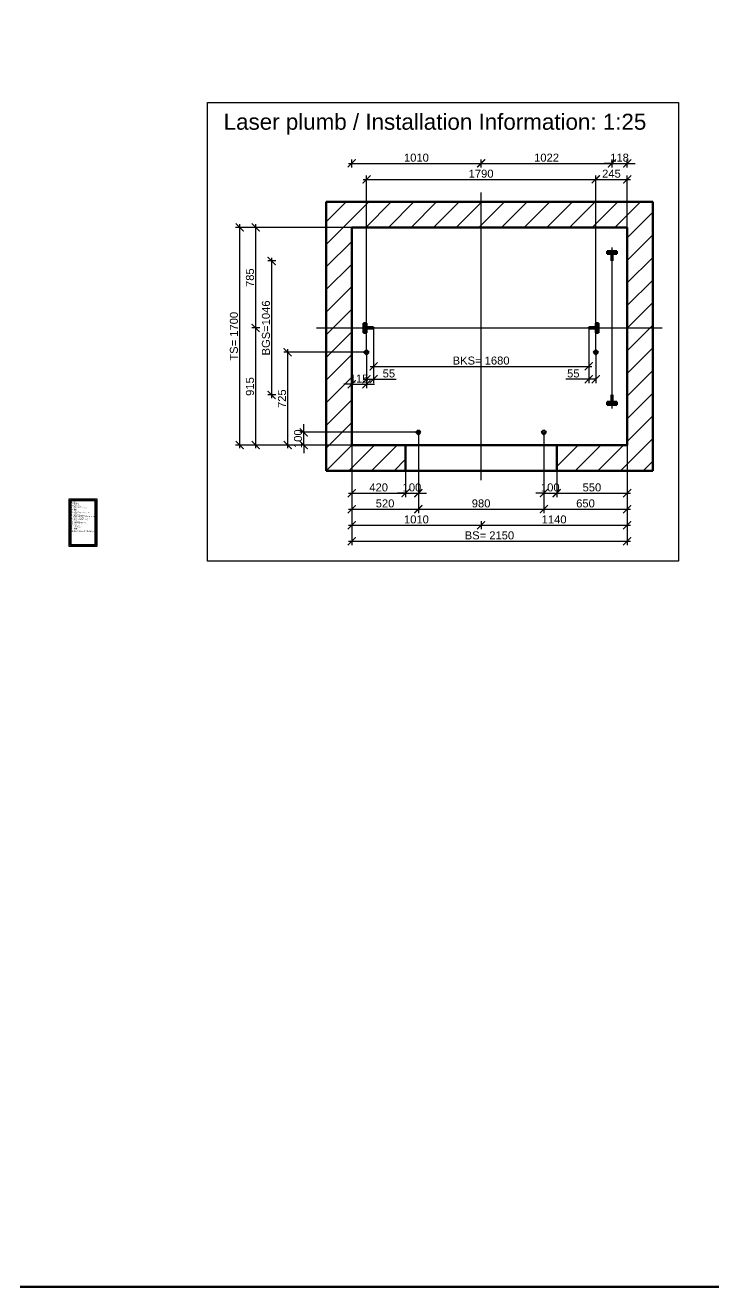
# Model space of a CAD drawing. Header units: millimetres. Extents: x -2854 to 202754, y -48725 to 27067.
# Drawn here: x 158834 to 164210, y -48725 to -38874 of the extents above; entities that cross this region are included whole.
import ezdxf

# ---------------------------------------------------------------- set-up
doc = ezdxf.new("R2010")
doc.units = ezdxf.units.MM
doc.linetypes.add('AM_ISO08W050', pattern=[18, 12, -1.5, 3, -1.5])
for name, color, linetype, lineweight in [('AM_0', 7, 'Continuous', 50), ('AM_1', 14, 'Continuous', 50), ('AM_5', 3, 'Continuous', 25), ('AM_8', 1, 'Continuous', 25), ('LDCar-AM_7', 4, 'AM_ISO08W050', 25), ('LDGuides-AM_0', 7, 'Continuous', 50), ('LDShaft-AM_0', 7, 'Continuous', 50), ('LDShaft-AM_5', 3, 'Continuous', 25), ('LDShaft-AM_7', 4, 'AM_ISO08W050', 25)]:
    doc.layers.add(name, color=color, linetype=linetype, lineweight=lineweight)
doc.layers.add('AM_VIEWS', color=1, linetype='Continuous', lineweight=25, plot=False)
doc.styles.add('LD', font='ARIALUNI.ttf')
doc.styles.get("Standard").update_dxf_attribs({"font": 'ARIALUNI.ttf'})
doc.dimstyles.new('LIFT', dxfattribs={"dimtxt": 2.5, "dimasz": 2.5, "dimexe": 1.25, "dimexo": 0, "dimgap": 0.5, "dimtad": 1, "dimdec": 0, "dimzin": 1, "dimdsep": 46, "dimtxsty": 'LD', "dimblk": 'ARCHTICK', "dimcen": 0, "dimdle": 1, "dimclrd": 3, "dimclre": 3, "dimclrt": 4, "dimadec": 0, "dimazin": 0, "dimtp": 0.1, "dimtm": 0.1, "dimtfac": 0.71, "dimtdec": 0, "dimtix": 1, "dimtmove": 0, "dimatfit": 3, "dimfxl": 1, "dimtolj": 1, "dimarcsym": 0})

# ---------------------------------------------------------------- blocks, each defined once
blk = doc.blocks.new('LD_20260610085845_000002D0')
at = {"layer": 'LDShaft-AM_0'}
for p, q in [((191.1, 2.3), (-4, 2.3)), ((-4, 2.3), (-4, -348.6)), ((191.1, -348.6), (191.1, 2.3)), ((-4, -348.6), (191.1, -348.6))]:
    blk.add_line(p, q, dxfattribs=at)
at = {"layer": 'AM_1', "color": 7, "insert": (0, 0), "char_height": 5.985, "width": 188.1, "attachment_point": 1, "line_spacing_factor": 0.771429}
blk.add_mtext('\\pxt3;{\\H0.71429x;\\C256;AKV= \\C7;Car area\\C256;\\PBS=    \\C7;width shaft\\C256;\\PBT=    \\C7;width door\\C256;\\PBK=    \\C7;width car\\C256;\\PBKS=  \\C7;width car guide\\C256;\\PBGS=  \\C7;width cwt guide\\C256;\\PBG=    \\C7;width cwt\\C256;\\PCOP=  \\C7;Car operation panel\\C256;\\PGG=    \\C7;Weight of cwt. GG (kg)\\C256;\\PGK=    \\C7;Weight of Car GK (kg)\\C256;\\PGKU=  \\C7;Masses acting upon car safety gear [kg]\\C256;\\PHT=    \\C7;height door\\C256;\\PHE=    \\C7;height floor\\C256;\\PHQ=    \\C7;height travel\\C256;\\PHS=    \\C7;height shaft\\C256;\\PHSG=  \\C7;height shaft pit\\C256;\\PHSK=  \\C7;height shaft headroom\\C256;\\PHF=     \\C7;Distances between guide rail fastening brackets\\C256;\\PHK=     \\C7;Car height \\C256;\\PHKC=   \\C7;Inside car height \\C256;\\PHKZ=   \\C7;Height car flooring\\C256;\\PHGP=   \\C7;Distance from counterweight to buffer\\C256;\\PHKP=   \\C7;Distance from buffer plate on car to buffer or plinth, with car at lowest terminal\\C256;\\PHP=     \\C7;Height of buffers, fully extended\\C256;\\PHPH=   \\C7;Rounded up total of buffer stroke and rubber stroke:\\C256;\\PHSS1=  \\C7;Height of plinth underneath car\\C256;\\PHSS2= \\C7;Height of plinth underneath counterweight\\C256;\\PJH=      \\C7;Main switch\\P\\C256;JH1=     \\C7;Second main switch\\P\\C256;LDU=    \\C7;Control cabinet (LDU)\\P\\C256;LFGK=  \\C7;Length of cwt rail end from top floor\\C256;\\PLFKK=  \\C7;Length of car rail end from top floor\\C256;\\PLOP=    \\C7;Landing operation panel\\C256;\\PSG=      \\C7;guide cwt bracket\\C256;\\PSF=      \\C7;guide car bracket\\C256;\\PSKU=    \\C7;lift overtravel (bottom)\\C256;\\PSKO=    \\C7;lift overtravel (top)\\C256;\\PSKS=    \\C7;Jump distance of car\\C256;\\PTS=      \\C7;depth shaft\\C256;\\PTK=      \\C7;depth car\\C256;\\PTG=      \\C7;depth cwt\\C256;\\PTKF=    \\C7;Distance between edge of car sill and guide rail axis\\C256;\\PTSW=   \\C7;Distance from hoistway front wall to landing door sill\\C256;\\PTKSW= \\C7;Distance from hoistway front wall to center line of car guides}', dxfattribs=at)
blk = doc.blocks.new('LD_20260610085845_000002F0')
at = {"layer": 'LDShaft-AM_0'}
for p, q in [((0, 1900), (-200, 1900)), ((-200, 1900), (-200, -200)), ((2150, 1900), (0, 1900)), ((2350, 1900), (2150, 1900)), ((2350, -200), (2350, 1900)), ((0, 1700), (0, 0)), ((0, 0), (0, 1700)), ((0, 1700), (2150, 1700)), ((2150, 0), (2150, 1700)), ((2150, 1700), (2150, 0)), ((0, 0), (2150, 0)), ((420, 0), (0, 0)), ((420, -200), (420, 0)), ((2150, 0), (1600, 0)), ((1600, 0), (1600, -200)), ((-200, -200), (0, -200)), ((0, -200), (420, -200)), ((1600, -200), (2150, -200)), ((2150, -200), (2350, -200))]:
    blk.add_line(p, q, dxfattribs=at)
blk = doc.blocks.new('LD_20260610085845_000002F3')
at = {"layer": 'LDShaft-AM_0'}
for p, q in [((420, 0), (420, -80)), ((1600, 0), (420, 0)), ((1600, -80), (1600, 0)), ((420, -80), (420, -200)), ((1600, -200), (1600, -80)), ((420, -200), (1600, -200))]:
    blk.add_line(p, q, dxfattribs=at)
blk = doc.blocks.new('LD_20260610085845_000002F4')
at = {"layer": 'AM_0'}
for p, q in [((115, 742.7), (97.3, 725)), ((97.3, 725), (115, 707.3)), ((132.7, 725), (115, 742.7)), ((115, 707.3), (132.7, 725)), ((1905, 742.7), (1887.3, 725)), ((1887.3, 725), (1905, 707.3)), ((1922.7, 725), (1905, 742.7)), ((1905, 707.3), (1922.7, 725)), ((520, 117.7), (502.3, 100)), ((502.3, 100), (520, 82.3)), ((537.7, 100), (520, 117.7)), ((520, 82.3), (537.7, 100)), ((1500, 117.7), (1482.3, 100)), ((1482.3, 100), (1500, 82.3)), ((1517.7, 100), (1500, 117.7)), ((1500, 82.3), (1517.7, 100))]:
    blk.add_line(p, q, dxfattribs=at)
blk = doc.blocks.new('LD_20260610085845_000002F5')
at = {"layer": 'LDShaft-AM_7'}
for p, q in [((0, -1190), (0, 1060)), ((-1285, 0), (1415, 0))]:
    blk.add_line(p, q, dxfattribs=at)
blk = doc.blocks.new('LD_20260610085845_000002F9')
at = {"layer": 'LDCar-AM_7'}
blk.add_line((-946, 0), (946, 0), dxfattribs=at)
blk = doc.blocks.new('LD_20260610085845_000002FB')
at = {"layer": 'LDGuides-AM_0'}
for p, q in [((-24, 37.5), (-31, 37.5)), ((-31, 37.5), (-31, -37.5)), ((-24, 5), (-24, 37.5)), ((31, 5), (-24, 5)), ((31, -5), (31, 5)), ((-31, -37.5), (-24, -37.5)), ((-24, -5), (31, -5)), ((-24, -37.5), (-24, -5))]:
    blk.add_line(p, q, dxfattribs=at)
blk = doc.blocks.new('LD_20260610085845_000002FC')
at = {"layer": 'AM_0'}
for p, q in [((0, 37.5), (-15, 37.5)), ((-15, 37.5), (-15, -37.5)), ((0, -37.5), (0, 37.5)), ((-15, -37.5), (0, -37.5))]:
    blk.add_line(p, q, dxfattribs=at)
blk = doc.blocks.new('LD_20260610085845_000002FE')
at = {"layer": 'LDGuides-AM_0'}
for p, q in [((24, 5), (-31, 5)), ((-31, 5), (-31, -5)), ((31, 37.5), (24, 37.5)), ((24, 37.5), (24, 5)), ((31, -37.5), (31, 37.5)), ((-31, -5), (24, -5)), ((24, -5), (24, -37.5)), ((24, -37.5), (31, -37.5))]:
    blk.add_line(p, q, dxfattribs=at)
blk = doc.blocks.new('LD_20260610085845_000002FF')
at = {"layer": 'AM_0'}
for p, q in [((15, 37.5), (0, 37.5)), ((0, 37.5), (0, -37.5)), ((15, -37.5), (15, 37.5)), ((0, -37.5), (15, -37.5))]:
    blk.add_line(p, q, dxfattribs=at)
blk = doc.blocks.new('LD_20260610085845_00000303')
at = {"layer": 'LDGuides-AM_0'}
for p, q in [((37.5, 31), (-37.5, 31)), ((-37.5, 31), (-37.5, 24)), ((-37.5, 24), (-5, 24)), ((-5, 24), (-5, -31)), ((5, -31), (5, 24)), ((5, 24), (37.5, 24)), ((37.5, 24), (37.5, 31)), ((-5, -31), (5, -31))]:
    blk.add_line(p, q, dxfattribs=at)
blk = doc.blocks.new('LD_20260610085845_00000304')
at = {"layer": 'AM_0'}
for p, q in [((37.5, 15), (-37.5, 15)), ((-37.5, 15), (-37.5, 0)), ((-37.5, 0), (37.5, 0)), ((37.5, 0), (37.5, 15))]:
    blk.add_line(p, q, dxfattribs=at)
blk = doc.blocks.new('LD_20260610085845_00000306')
at = {"layer": 'LDGuides-AM_0'}
for p, q in [((5, 31), (-5, 31)), ((-5, 31), (-5, -24)), ((5, -24), (5, 31)), ((-5, -24), (-37.5, -24)), ((-37.5, -24), (-37.5, -31)), ((-37.5, -31), (37.5, -31)), ((37.5, -24), (5, -24)), ((37.5, -31), (37.5, -24))]:
    blk.add_line(p, q, dxfattribs=at)
blk = doc.blocks.new('LD_20260610085845_00000307')
at = {"layer": 'AM_0'}
for p, q in [((-37.5, 0), (-37.5, -15)), ((37.5, 0), (-37.5, 0)), ((37.5, -15), (37.5, 0)), ((-37.5, -15), (37.5, -15))]:
    blk.add_line(p, q, dxfattribs=at)
blk = doc.blocks.new('LD_20260610085845_00000309')
at = {"layer": 'LDCar-AM_7'}
blk.add_line((0, -629), (0, 629), dxfattribs=at)
blk = doc.blocks.new('LD_20260610085845_0000030C')
at = {"layer": 'AM_8'}
for p, q in [((-200, 1567.8), (132.2, 1900)), ((-200, 1744.5), (-44.5, 1900)), ((109, 1700), (309, 1900)), ((285.8, 1700), (485.8, 1900)), ((462.6, 1700), (662.6, 1900)), ((639.3, 1700), (839.3, 1900)), ((816.1, 1700), (1016.1, 1900)), ((992.9, 1700), (1192.9, 1900)), ((1169.7, 1700), (1369.7, 1900)), ((1346.4, 1700), (1546.4, 1900)), ((1523.2, 1700), (1723.2, 1900)), ((1700, 1700), (1900, 1900)), ((1876.8, 1700), (2076.8, 1900)), ((2053.6, 1700), (2253.6, 1900)), ((2150, 1619.7), (2350, 1819.7)), ((-200, 1391), (0, 1591)), ((2150, 1442.9), (2350, 1642.9)), ((-200, 1214.2), (0, 1414.2)), ((2150, 1266.1), (2350, 1466.1)), ((2150, 1089.3), (2350, 1289.3)), ((-200, 1037.4), (0, 1237.4)), ((2150, 912.6), (2350, 1112.6)), ((-200, 860.7), (0, 1060.7)), ((2150, 735.8), (2350, 935.8)), ((-200, 683.9), (0, 883.9)), ((-200, 507.1), (0, 707.1)), ((2150, 559), (2350, 759)), ((-200, 330.3), (0, 530.3)), ((2150, 382.2), (2350, 582.2)), ((2150, 205.5), (2350, 405.5)), ((-200, 153.6), (0, 353.6)), ((2150, 28.7), (2350, 228.7)), ((-200, -23.2), (0, 176.8)), ((-200, -200), (0, 0)), ((-23.2, -200), (176.8, 0)), ((153.6, -200), (353.6, 0)), ((1600, -167.8), (1767.8, 0)), ((1744.5, -200), (1944.5, 0)), ((1921.3, -200), (2121.3, 0)), ((2098.1, -200), (2350, 51.9)), ((330.3, -200), (420, -110.3)), ((2274.9, -200), (2350, -124.9))]:
    blk.add_line(p, q, dxfattribs=at)
blk = doc.blocks.new('_ArchTick')
at = {"color": 0, "linetype": 'ByBlock', "const_width": 0.15}
blk.add_lwpolyline([(-0.5, -0.5), (0.5, 0.5)], dxfattribs=at)
blk = doc.blocks.new('*D2587')
at = {"layer": 'AM_5', "color": 3, "lineweight": -2, "transparency": 16777216}
for p, q in [((161553.6, -41237.5), (161553.6, -41568.8)), ((163233.6, -41237.5), (163233.6, -41568.8)), ((161528.6, -41537.5), (163258.6, -41537.5))]:
    blk.add_line(p, q, dxfattribs=at)
at = {"layer": 'Defpoints', "color": 0, "transparency": 16777216}
for p in [(161553.6, -41237.5), (163233.6, -41237.5), (163233.6, -41537.5)]:
    blk.add_point(p, dxfattribs=at)
at = {"layer": 'AM_5', "color": 3, "lineweight": -2, "transparency": 16777216, "xscale": 62.5, "yscale": 62.5, "zscale": 62.5, "rotation": 180}
blk.add_blockref('_ArchTick', (161553.6, -41537.5), dxfattribs=at)
at = {"layer": 'AM_5', "color": 3, "lineweight": -2, "transparency": 16777216, "xscale": 62.5, "yscale": 62.5, "zscale": 62.5}
blk.add_blockref('_ArchTick', (163233.6, -41537.5), dxfattribs=at)
at = {"layer": 'AM_5', "color": 4, "transparency": 16777216, "insert": (162393.6, -41492.7), "char_height": 62.5, "attachment_point": 5, "style": 'LD'}
blk.add_mtext('\\A1;BKS= 1680', dxfattribs=at)
blk = doc.blocks.new('*D2588')
at = {"layer": 'AM_5', "color": 3, "lineweight": -2, "transparency": 16777216}
for p, q in [((161498.6, -41427.5), (160852.3, -41427.5)), ((160883.6, -42177.5), (160883.6, -41402.5)), ((161383.6, -42152.5), (160852.3, -42152.5))]:
    blk.add_line(p, q, dxfattribs=at)
at = {"layer": 'Defpoints', "color": 0, "transparency": 16777216}
for p in [(160883.6, -41427.5), (161498.6, -41427.5), (161383.6, -42152.5)]:
    blk.add_point(p, dxfattribs=at)
at = {"layer": 'AM_5', "color": 3, "lineweight": -2, "transparency": 16777216, "xscale": 62.5, "yscale": 62.5, "zscale": 62.5}
for p, rotation in [((160883.6, -41427.5), 90), ((160883.6, -42152.5), 270)]:
    blk.add_blockref('_ArchTick', p, dxfattribs=dict(at, rotation=rotation))
at = {"layer": 'AM_5', "color": 4, "transparency": 16777216, "insert": (160839.1, -41790), "char_height": 62.5, "attachment_point": 5, "rotation": 90, "style": 'LD'}
blk.add_mtext('\\A1;725', dxfattribs=at)
blk = doc.blocks.new('*D2589')
at = {"layer": 'AM_5', "color": 3, "lineweight": -2, "transparency": 16777216}
for p, q in [((162883.6, -42052.5), (162883.6, -42558.8)), ((162983.6, -42152.5), (162983.6, -42558.8)), ((162883.6, -42527.5), (162821.1, -42527.5)), ((162883.6, -42527.5), (162983.6, -42527.5)), ((162983.6, -42527.5), (163046.1, -42527.5))]:
    blk.add_line(p, q, dxfattribs=at)
at = {"layer": 'Defpoints', "color": 0, "transparency": 16777216}
for p in [(162883.6, -42052.5), (162983.6, -42152.5), (162983.6, -42527.5)]:
    blk.add_point(p, dxfattribs=at)
at = {"layer": 'AM_5', "color": 3, "lineweight": -2, "transparency": 16777216, "xscale": 62.5, "yscale": 62.5, "zscale": 62.5}
blk.add_blockref('_ArchTick', (162883.6, -42527.5), dxfattribs=at)
at = {"layer": 'AM_5', "color": 3, "lineweight": -2, "transparency": 16777216, "xscale": 62.5, "yscale": 62.5, "zscale": 62.5, "rotation": 180}
blk.add_blockref('_ArchTick', (162983.6, -42527.5), dxfattribs=at)
at = {"layer": 'AM_5', "color": 4, "transparency": 16777216, "insert": (162933.6, -42483.1), "char_height": 62.5, "attachment_point": 5, "style": 'LD'}
blk.add_mtext('\\A1;100', dxfattribs=at)
blk = doc.blocks.new('_NONE')
blk = doc.blocks.new('*D2590')
at = {"layer": 'AM_5', "color": 3, "lineweight": -2, "transparency": 16777216}
for p, q in [((162883.6, -42052.5), (162883.6, -42683.8)), ((163533.6, -42152.5), (163533.6, -42683.8)), ((162858.6, -42652.5), (163558.6, -42652.5))]:
    blk.add_line(p, q, dxfattribs=at)
at = {"layer": 'Defpoints', "color": 0, "transparency": 16777216}
for p in [(162883.6, -42052.5), (163533.6, -42152.5), (163533.6, -42652.5)]:
    blk.add_point(p, dxfattribs=at)
at = {"layer": 'AM_5', "color": 3, "lineweight": -2, "transparency": 16777216, "xscale": 62.5, "yscale": 62.5, "zscale": 62.5, "rotation": 180}
blk.add_blockref('_ArchTick', (162883.6, -42652.5), dxfattribs=at)
at = {"layer": 'AM_5', "color": 3, "lineweight": -2, "transparency": 16777216, "xscale": 62.5, "yscale": 62.5, "zscale": 62.5}
blk.add_blockref('_ArchTick', (163533.6, -42652.5), dxfattribs=at)
at = {"layer": 'AM_5', "color": 4, "transparency": 16777216, "insert": (163208.6, -42608.1), "char_height": 62.5, "attachment_point": 5, "style": 'LD'}
blk.add_mtext('\\A1;650', dxfattribs=at)
blk = doc.blocks.new('*D2591')
at = {"layer": 'AM_5', "color": 3, "lineweight": -2, "transparency": 16777216}
for p, q in [((161553.6, -41237.5), (161553.6, -41668.8)), ((161498.6, -41427.5), (161498.6, -41668.8)), ((161473.6, -41637.5), (161553.6, -41637.5)), ((161553.6, -41637.5), (161731, -41637.5))]:
    blk.add_line(p, q, dxfattribs=at)
at = {"layer": 'Defpoints', "color": 0, "transparency": 16777216}
for p in [(161553.6, -41237.5), (161498.6, -41427.5), (161553.6, -41637.5)]:
    blk.add_point(p, dxfattribs=at)
at = {"layer": 'AM_5', "color": 3, "lineweight": -2, "transparency": 16777216, "xscale": 62.5, "yscale": 62.5, "zscale": 62.5, "rotation": 180}
blk.add_blockref('_ArchTick', (161498.6, -41637.5), dxfattribs=at)
at = {"layer": 'AM_5', "color": 3, "lineweight": -2, "transparency": 16777216, "xscale": 62.5, "yscale": 62.5, "zscale": 62.5}
blk.add_blockref('_ArchTick', (161553.6, -41637.5), dxfattribs=at)
at = {"layer": 'AM_5', "color": 4, "transparency": 16777216, "insert": (161673.5, -41593.3), "char_height": 62.5, "attachment_point": 5, "style": 'LD'}
blk.add_mtext('\\A1;55', dxfattribs=at)
blk = doc.blocks.new('*D2592')
at = {"layer": 'AM_5', "color": 3, "lineweight": -2, "transparency": 16777216}
for p, q in [((163263.6, -40077.5), (163558.6, -40077.5)), ((163288.6, -41427.5), (163288.6, -40046.3)), ((163533.6, -40452.5), (163533.6, -40046.3))]:
    blk.add_line(p, q, dxfattribs=at)
at = {"layer": 'Defpoints', "color": 0, "transparency": 16777216}
for p in [(163533.6, -40077.5), (163533.6, -40452.5), (163288.6, -41427.5)]:
    blk.add_point(p, dxfattribs=at)
at = {"layer": 'AM_5', "color": 3, "lineweight": -2, "transparency": 16777216, "xscale": 62.5, "yscale": 62.5, "zscale": 62.5, "rotation": 180}
blk.add_blockref('_ArchTick', (163288.6, -40077.5), dxfattribs=at)
at = {"layer": 'AM_5', "color": 3, "lineweight": -2, "transparency": 16777216, "xscale": 62.5, "yscale": 62.5, "zscale": 62.5}
blk.add_blockref('_ArchTick', (163533.6, -40077.5), dxfattribs=at)
at = {"layer": 'AM_5', "color": 4, "transparency": 16777216, "insert": (163411.1, -40033.1), "char_height": 62.5, "attachment_point": 5, "style": 'LD'}
blk.add_mtext('\\A1;245', dxfattribs=at)
blk = doc.blocks.new('*D2593')
at = {"layer": 'Defpoints', "color": 0, "transparency": 16777216}
for p in [(162393.6, -39983.8), (163415.6, -39952.5), (163415.6, -39983.8)]:
    blk.add_point(p, dxfattribs=at)
at = {"layer": 'LDShaft-AM_5', "color": 3, "lineweight": -2, "transparency": 16777216}
for p, q in [((162368.6, -39952.5), (163440.6, -39952.5)), ((162393.6, -39983.8), (162393.6, -39921.3)), ((163415.6, -39983.8), (163415.6, -39921.3))]:
    blk.add_line(p, q, dxfattribs=at)
at = {"layer": 'LDShaft-AM_5', "color": 3, "lineweight": -2, "transparency": 16777216, "xscale": 62.5, "yscale": 62.5, "zscale": 62.5, "rotation": 180}
blk.add_blockref('_ArchTick', (162393.6, -39952.5), dxfattribs=at)
at = {"layer": 'LDShaft-AM_5', "color": 3, "lineweight": -2, "transparency": 16777216, "xscale": 62.5, "yscale": 62.5, "zscale": 62.5}
blk.add_blockref('_ArchTick', (163415.6, -39952.5), dxfattribs=at)
at = {"layer": 'LDShaft-AM_5', "color": 4, "transparency": 16777216, "insert": (162904.6, -39908.1), "char_height": 62.5, "attachment_point": 5, "style": 'LD'}
blk.add_mtext('\\A1;1022', dxfattribs=at)
blk = doc.blocks.new('*D2594')
at = {"layer": 'AM_5', "color": 3, "lineweight": -2, "transparency": 16777216}
for p, q in [((161383.6, -40452.5), (161383.6, -41708.8)), ((161498.6, -41427.5), (161498.6, -41708.8)), ((161383.6, -41677.5), (161321.1, -41677.5)), ((161383.6, -41677.5), (161498.6, -41677.5)), ((161498.6, -41677.5), (161561.1, -41677.5))]:
    blk.add_line(p, q, dxfattribs=at)
at = {"layer": 'Defpoints', "color": 0, "transparency": 16777216}
for p in [(161383.6, -40452.5), (161498.6, -41427.5), (161498.6, -41677.5)]:
    blk.add_point(p, dxfattribs=at)
at = {"layer": 'AM_5', "color": 3, "lineweight": -2, "transparency": 16777216, "xscale": 62.5, "yscale": 62.5, "zscale": 62.5}
blk.add_blockref('_ArchTick', (161383.6, -41677.5), dxfattribs=at)
at = {"layer": 'AM_5', "color": 3, "lineweight": -2, "transparency": 16777216, "xscale": 62.5, "yscale": 62.5, "zscale": 62.5, "rotation": 180}
blk.add_blockref('_ArchTick', (161498.6, -41677.5), dxfattribs=at)
at = {"layer": 'AM_5', "color": 4, "transparency": 16777216, "insert": (161441.1, -41633.1), "char_height": 62.5, "attachment_point": 5, "style": 'LD'}
blk.add_mtext('\\A1;115', dxfattribs=at)
blk = doc.blocks.new('*D2595')
at = {"layer": 'AM_5', "color": 3, "lineweight": -2, "transparency": 16777216}
for p, q in [((163233.6, -41237.5), (163233.6, -41668.8)), ((163288.6, -41427.5), (163288.6, -41668.8)), ((163233.6, -41637.5), (163056.1, -41637.5)), ((163288.6, -41637.5), (163208.6, -41637.5))]:
    blk.add_line(p, q, dxfattribs=at)
at = {"layer": 'Defpoints', "color": 0, "transparency": 16777216}
for p in [(163233.6, -41237.5), (163288.6, -41427.5), (163288.6, -41637.5)]:
    blk.add_point(p, dxfattribs=at)
at = {"layer": 'AM_5', "color": 3, "lineweight": -2, "transparency": 16777216, "xscale": 62.5, "yscale": 62.5, "zscale": 62.5, "rotation": 180}
blk.add_blockref('_ArchTick', (163233.6, -41637.5), dxfattribs=at)
at = {"layer": 'AM_5', "color": 3, "lineweight": -2, "transparency": 16777216, "xscale": 62.5, "yscale": 62.5, "zscale": 62.5}
blk.add_blockref('_ArchTick', (163288.6, -41637.5), dxfattribs=at)
at = {"layer": 'AM_5', "color": 4, "transparency": 16777216, "insert": (163113.6, -41593.3), "char_height": 62.5, "attachment_point": 5, "style": 'LD'}
blk.add_mtext('\\A1;55', dxfattribs=at)
blk = doc.blocks.new('*D2596')
at = {"layer": 'AM_5', "color": 3, "lineweight": -2, "transparency": 16777216}
for p, q in [((161903.6, -42052.5), (161903.6, -42558.8)), ((161803.6, -42152.5), (161803.6, -42558.8)), ((161803.6, -42527.5), (161741.1, -42527.5)), ((161803.6, -42527.5), (161903.6, -42527.5)), ((161903.6, -42527.5), (161966.1, -42527.5))]:
    blk.add_line(p, q, dxfattribs=at)
at = {"layer": 'Defpoints', "color": 0, "transparency": 16777216}
for p in [(161903.6, -42052.5), (161803.6, -42152.5), (161903.6, -42527.5)]:
    blk.add_point(p, dxfattribs=at)
at = {"layer": 'AM_5', "color": 3, "lineweight": -2, "transparency": 16777216, "xscale": 62.5, "yscale": 62.5, "zscale": 62.5}
blk.add_blockref('_ArchTick', (161803.6, -42527.5), dxfattribs=at)
at = {"layer": 'AM_5', "color": 3, "lineweight": -2, "transparency": 16777216, "xscale": 62.5, "yscale": 62.5, "zscale": 62.5, "rotation": 180}
blk.add_blockref('_ArchTick', (161903.6, -42527.5), dxfattribs=at)
at = {"layer": 'AM_5', "color": 4, "transparency": 16777216, "insert": (161853.6, -42483.1), "char_height": 62.5, "attachment_point": 5, "style": 'LD'}
blk.add_mtext('\\A1;100', dxfattribs=at)
blk = doc.blocks.new('*D2597')
at = {"layer": 'AM_5', "color": 3, "lineweight": -2, "transparency": 16777216}
for p, q in [((160789.8, -40714.5), (160727.3, -40714.5)), ((160758.6, -41785.5), (160758.6, -40689.5)), ((160789.8, -41760.5), (160727.3, -41760.5))]:
    blk.add_line(p, q, dxfattribs=at)
at = {"layer": 'Defpoints', "color": 0, "transparency": 16777216}
for p in [(160758.6, -40714.5), (160789.8, -40714.5), (160789.8, -41760.5)]:
    blk.add_point(p, dxfattribs=at)
at = {"layer": 'AM_5', "color": 3, "lineweight": -2, "transparency": 16777216, "xscale": 62.5, "yscale": 62.5, "zscale": 62.5}
for p, rotation in [((160758.6, -40714.5), 90), ((160758.6, -41760.5), 270)]:
    blk.add_blockref('_ArchTick', p, dxfattribs=dict(at, rotation=rotation))
at = {"layer": 'AM_5', "color": 4, "transparency": 16777216, "insert": (160713.7, -41237.5), "char_height": 62.5, "attachment_point": 5, "rotation": 90, "style": 'LD'}
blk.add_mtext('\\A1;BGS=1046', dxfattribs=at)
blk = doc.blocks.new('*D2598')
at = {"layer": 'AM_5', "color": 3, "lineweight": -2, "transparency": 16777216}
for p, q in [((161903.6, -42052.5), (160977.3, -42052.5)), ((161008.6, -42052.5), (161008.6, -41990)), ((161008.6, -42152.5), (161008.6, -42052.5)), ((161383.6, -42152.5), (160977.3, -42152.5)), ((161008.6, -42152.5), (161008.6, -42215))]:
    blk.add_line(p, q, dxfattribs=at)
at = {"layer": 'Defpoints', "color": 0, "transparency": 16777216}
for p in [(161008.6, -42052.5), (161903.6, -42052.5), (161383.6, -42152.5)]:
    blk.add_point(p, dxfattribs=at)
at = {"layer": 'AM_5', "color": 3, "lineweight": -2, "transparency": 16777216, "xscale": 62.5, "yscale": 62.5, "zscale": 62.5}
for p, rotation in [((161008.6, -42052.5), 270), ((161008.6, -42152.5), 90)]:
    blk.add_blockref('_ArchTick', p, dxfattribs=dict(at, rotation=rotation))
at = {"layer": 'AM_5', "color": 4, "transparency": 16777216, "insert": (160964.1, -42102.5), "char_height": 62.5, "attachment_point": 5, "rotation": 90, "style": 'LD'}
blk.add_mtext('\\A1;100', dxfattribs=at)
blk = doc.blocks.new('*D2599')
at = {"layer": 'AM_5', "color": 3, "lineweight": -2, "transparency": 16777216}
for p, q in [((161903.6, -42052.5), (161903.6, -42683.8)), ((161383.6, -42152.5), (161383.6, -42683.8)), ((161358.6, -42652.5), (161928.6, -42652.5))]:
    blk.add_line(p, q, dxfattribs=at)
at = {"layer": 'Defpoints', "color": 0, "transparency": 16777216}
for p in [(161903.6, -42052.5), (161383.6, -42152.5), (161903.6, -42652.5)]:
    blk.add_point(p, dxfattribs=at)
at = {"layer": 'AM_5', "color": 3, "lineweight": -2, "transparency": 16777216, "xscale": 62.5, "yscale": 62.5, "zscale": 62.5, "rotation": 180}
blk.add_blockref('_ArchTick', (161383.6, -42652.5), dxfattribs=at)
at = {"layer": 'AM_5', "color": 3, "lineweight": -2, "transparency": 16777216, "xscale": 62.5, "yscale": 62.5, "zscale": 62.5}
blk.add_blockref('_ArchTick', (161903.6, -42652.5), dxfattribs=at)
at = {"layer": 'AM_5', "color": 4, "transparency": 16777216, "insert": (161643.6, -42608.1), "char_height": 62.5, "attachment_point": 5, "style": 'LD'}
blk.add_mtext('\\A1;520', dxfattribs=at)
blk = doc.blocks.new('*D2600')
at = {"layer": 'AM_5', "color": 3, "lineweight": -2, "transparency": 16777216}
for p, q in [((161903.6, -42052.5), (161903.6, -42683.8)), ((162883.6, -42052.5), (162883.6, -42683.8)), ((161878.6, -42652.5), (162908.6, -42652.5))]:
    blk.add_line(p, q, dxfattribs=at)
at = {"layer": 'Defpoints', "color": 0, "transparency": 16777216}
for p in [(161903.6, -42052.5), (162883.6, -42052.5), (162883.6, -42652.5)]:
    blk.add_point(p, dxfattribs=at)
at = {"layer": 'AM_5', "color": 3, "lineweight": -2, "transparency": 16777216, "xscale": 62.5, "yscale": 62.5, "zscale": 62.5, "rotation": 180}
blk.add_blockref('_ArchTick', (161903.6, -42652.5), dxfattribs=at)
at = {"layer": 'AM_5', "color": 3, "lineweight": -2, "transparency": 16777216, "xscale": 62.5, "yscale": 62.5, "zscale": 62.5}
blk.add_blockref('_ArchTick', (162883.6, -42652.5), dxfattribs=at)
at = {"layer": 'AM_5', "color": 4, "transparency": 16777216, "insert": (162393.6, -42608.1), "char_height": 62.5, "attachment_point": 5, "style": 'LD'}
blk.add_mtext('\\A1;980', dxfattribs=at)
blk = doc.blocks.new('*D2601')
at = {"layer": 'AM_5', "color": 3, "lineweight": -2, "transparency": 16777216}
for p, q in [((161473.6, -40077.5), (163313.6, -40077.5)), ((161498.6, -41427.5), (161498.6, -40046.3)), ((163288.6, -41427.5), (163288.6, -40046.3))]:
    blk.add_line(p, q, dxfattribs=at)
at = {"layer": 'Defpoints', "color": 0, "transparency": 16777216}
for p in [(163288.6, -40077.5), (161498.6, -41427.5), (163288.6, -41427.5)]:
    blk.add_point(p, dxfattribs=at)
at = {"layer": 'AM_5', "color": 3, "lineweight": -2, "transparency": 16777216, "xscale": 62.5, "yscale": 62.5, "zscale": 62.5, "rotation": 180}
blk.add_blockref('_ArchTick', (161498.6, -40077.5), dxfattribs=at)
at = {"layer": 'AM_5', "color": 3, "lineweight": -2, "transparency": 16777216, "xscale": 62.5, "yscale": 62.5, "zscale": 62.5}
blk.add_blockref('_ArchTick', (163288.6, -40077.5), dxfattribs=at)
at = {"layer": 'AM_5', "color": 4, "transparency": 16777216, "insert": (162393.6, -40033.1), "char_height": 62.5, "attachment_point": 5, "style": 'LD'}
blk.add_mtext('\\A1;1790', dxfattribs=at)
blk = doc.blocks.new('*D2602')
at = {"layer": 'Defpoints', "color": 0, "transparency": 16777216}
for p in [(160633.6, -41237.5), (160664.8, -41237.5), (160664.8, -42152.5)]:
    blk.add_point(p, dxfattribs=at)
at = {"layer": 'LDShaft-AM_5', "color": 3, "lineweight": -2, "transparency": 16777216}
for p, q in [((160664.8, -41237.5), (160602.3, -41237.5)), ((160633.6, -42177.5), (160633.6, -41212.5)), ((160664.8, -42152.5), (160602.3, -42152.5))]:
    blk.add_line(p, q, dxfattribs=at)
at = {"layer": 'LDShaft-AM_5', "color": 3, "lineweight": -2, "transparency": 16777216, "xscale": 62.5, "yscale": 62.5, "zscale": 62.5}
for p, rotation in [((160633.6, -41237.5), 90), ((160633.6, -42152.5), 270)]:
    blk.add_blockref('_ArchTick', p, dxfattribs=dict(at, rotation=rotation))
at = {"layer": 'LDShaft-AM_5', "color": 4, "transparency": 16777216, "insert": (160589.1, -41695), "char_height": 62.5, "attachment_point": 5, "rotation": 90, "style": 'LD'}
blk.add_mtext('\\A1;915', dxfattribs=at)
blk = doc.blocks.new('*D2603')
at = {"layer": 'Defpoints', "color": 0, "transparency": 16777216}
for p in [(160633.6, -40452.5), (160664.8, -40452.5), (160664.8, -41237.5)]:
    blk.add_point(p, dxfattribs=at)
at = {"layer": 'LDShaft-AM_5', "color": 3, "lineweight": -2, "transparency": 16777216}
for p, q in [((160664.8, -40452.5), (160602.3, -40452.5)), ((160633.6, -41262.5), (160633.6, -40427.5)), ((160664.8, -41237.5), (160602.3, -41237.5))]:
    blk.add_line(p, q, dxfattribs=at)
at = {"layer": 'LDShaft-AM_5', "color": 3, "lineweight": -2, "transparency": 16777216, "xscale": 62.5, "yscale": 62.5, "zscale": 62.5}
for p, rotation in [((160633.6, -40452.5), 90), ((160633.6, -41237.5), 270)]:
    blk.add_blockref('_ArchTick', p, dxfattribs=dict(at, rotation=rotation))
at = {"layer": 'LDShaft-AM_5', "color": 4, "transparency": 16777216, "insert": (160589.1, -40845), "char_height": 62.5, "attachment_point": 5, "rotation": 90, "style": 'LD'}
blk.add_mtext('\\A1;785', dxfattribs=at)
blk = doc.blocks.new('*D2604')
at = {"layer": 'AM_5', "color": 3, "lineweight": -2, "transparency": 16777216}
for p, q in [((161383.6, -42746.3), (161383.6, -42808.8)), ((162393.6, -42746.3), (162393.6, -42808.8)), ((161358.6, -42777.5), (162418.6, -42777.5))]:
    blk.add_line(p, q, dxfattribs=at)
at = {"layer": 'Defpoints', "color": 0, "transparency": 16777216}
for p in [(161383.6, -42746.3), (162393.6, -42746.3), (162393.6, -42777.5)]:
    blk.add_point(p, dxfattribs=at)
at = {"layer": 'AM_5', "color": 3, "lineweight": -2, "transparency": 16777216, "xscale": 62.5, "yscale": 62.5, "zscale": 62.5, "rotation": 180}
blk.add_blockref('_ArchTick', (161383.6, -42777.5), dxfattribs=at)
at = {"layer": 'AM_5', "color": 3, "lineweight": -2, "transparency": 16777216, "xscale": 62.5, "yscale": 62.5, "zscale": 62.5}
blk.add_blockref('_ArchTick', (162393.6, -42777.5), dxfattribs=at)
at = {"layer": 'AM_5', "color": 4, "transparency": 16777216, "insert": (161888.6, -42733.1), "char_height": 62.5, "attachment_point": 5, "style": 'LD'}
blk.add_mtext('\\A1;1010', dxfattribs=at)
blk = doc.blocks.new('*D2605')
at = {"layer": 'AM_5', "color": 3, "lineweight": -2, "transparency": 16777216}
for p, q in [((162393.6, -42746.3), (162393.6, -42808.8)), ((163533.6, -42746.3), (163533.6, -42808.8)), ((162368.6, -42777.5), (163558.6, -42777.5))]:
    blk.add_line(p, q, dxfattribs=at)
at = {"layer": 'Defpoints', "color": 0, "transparency": 16777216}
for p in [(162393.6, -42746.3), (163533.6, -42746.3), (163533.6, -42777.5)]:
    blk.add_point(p, dxfattribs=at)
at = {"layer": 'AM_5', "color": 3, "lineweight": -2, "transparency": 16777216, "xscale": 62.5, "yscale": 62.5, "zscale": 62.5, "rotation": 180}
blk.add_blockref('_ArchTick', (162393.6, -42777.5), dxfattribs=at)
at = {"layer": 'AM_5', "color": 3, "lineweight": -2, "transparency": 16777216, "xscale": 62.5, "yscale": 62.5, "zscale": 62.5}
blk.add_blockref('_ArchTick', (163533.6, -42777.5), dxfattribs=at)
at = {"layer": 'AM_5', "color": 4, "transparency": 16777216, "insert": (162963.6, -42733.1), "char_height": 62.5, "attachment_point": 5, "style": 'LD'}
blk.add_mtext('\\A1;1140', dxfattribs=at)
blk = doc.blocks.new('*D2606')
at = {"layer": 'Defpoints', "color": 0, "transparency": 16777216}
for p in [(161383.6, -42152.5), (163533.6, -42152.5), (163533.6, -42902.5)]:
    blk.add_point(p, dxfattribs=at)
at = {"layer": 'LDShaft-AM_5', "color": 3, "lineweight": -2, "transparency": 16777216}
for p, q in [((161383.6, -42152.5), (161383.6, -42933.8)), ((163533.6, -42152.5), (163533.6, -42933.8)), ((161358.6, -42902.5), (163558.6, -42902.5))]:
    blk.add_line(p, q, dxfattribs=at)
at = {"layer": 'LDShaft-AM_5', "color": 3, "lineweight": -2, "transparency": 16777216, "xscale": 62.5, "yscale": 62.5, "zscale": 62.5, "rotation": 180}
blk.add_blockref('_ArchTick', (161383.6, -42902.5), dxfattribs=at)
at = {"layer": 'LDShaft-AM_5', "color": 3, "lineweight": -2, "transparency": 16777216, "xscale": 62.5, "yscale": 62.5, "zscale": 62.5}
blk.add_blockref('_ArchTick', (163533.6, -42902.5), dxfattribs=at)
at = {"layer": 'LDShaft-AM_5', "color": 4, "transparency": 16777216, "insert": (162458.6, -42857.7), "char_height": 62.5, "attachment_point": 5, "style": 'LD'}
blk.add_mtext('\\A1;BS= 2150', dxfattribs=at)
blk = doc.blocks.new('*D2607')
at = {"layer": 'Defpoints', "color": 0, "transparency": 16777216}
for p in [(162983.6, -42496.3), (163533.6, -42496.3), (163533.6, -42527.5)]:
    blk.add_point(p, dxfattribs=at)
at = {"layer": 'LDShaft-AM_5', "color": 3, "lineweight": -2, "transparency": 16777216}
for p, q in [((162958.6, -42527.5), (163558.6, -42527.5)), ((162983.6, -42496.3), (162983.6, -42558.8)), ((163533.6, -42496.3), (163533.6, -42558.8))]:
    blk.add_line(p, q, dxfattribs=at)
at = {"layer": 'LDShaft-AM_5', "color": 3, "lineweight": -2, "transparency": 16777216, "xscale": 62.5, "yscale": 62.5, "zscale": 62.5, "rotation": 180}
blk.add_blockref('_ArchTick', (162983.6, -42527.5), dxfattribs=at)
at = {"layer": 'LDShaft-AM_5', "color": 3, "lineweight": -2, "transparency": 16777216, "xscale": 62.5, "yscale": 62.5, "zscale": 62.5}
blk.add_blockref('_ArchTick', (163533.6, -42527.5), dxfattribs=at)
at = {"layer": 'LDShaft-AM_5', "color": 4, "transparency": 16777216, "insert": (163258.6, -42483.1), "char_height": 62.5, "attachment_point": 5, "style": 'LD'}
blk.add_mtext('\\A1;550', dxfattribs=at)
blk = doc.blocks.new('*D2608')
at = {"layer": 'Defpoints', "color": 0, "transparency": 16777216}
for p in [(161383.6, -42496.3), (161803.6, -42496.3), (161803.6, -42527.5)]:
    blk.add_point(p, dxfattribs=at)
at = {"layer": 'LDShaft-AM_5', "color": 3, "lineweight": -2, "transparency": 16777216}
for p, q in [((161358.6, -42527.5), (161828.6, -42527.5)), ((161383.6, -42496.3), (161383.6, -42558.8)), ((161803.6, -42496.3), (161803.6, -42558.8))]:
    blk.add_line(p, q, dxfattribs=at)
at = {"layer": 'LDShaft-AM_5', "color": 3, "lineweight": -2, "transparency": 16777216, "xscale": 62.5, "yscale": 62.5, "zscale": 62.5, "rotation": 180}
blk.add_blockref('_ArchTick', (161383.6, -42527.5), dxfattribs=at)
at = {"layer": 'LDShaft-AM_5', "color": 3, "lineweight": -2, "transparency": 16777216, "xscale": 62.5, "yscale": 62.5, "zscale": 62.5}
blk.add_blockref('_ArchTick', (161803.6, -42527.5), dxfattribs=at)
at = {"layer": 'LDShaft-AM_5', "color": 4, "transparency": 16777216, "insert": (161593.6, -42483.1), "char_height": 62.5, "attachment_point": 5, "style": 'LD'}
blk.add_mtext('\\A1;420', dxfattribs=at)
blk = doc.blocks.new('*D2609')
at = {"layer": 'Defpoints', "color": 0, "transparency": 16777216}
for p in [(160508.6, -40452.5), (161383.6, -40452.5), (161383.6, -42152.5)]:
    blk.add_point(p, dxfattribs=at)
at = {"layer": 'LDShaft-AM_5', "color": 3, "lineweight": -2, "transparency": 16777216}
for p, q in [((161383.6, -40452.5), (160477.3, -40452.5)), ((160508.6, -42177.5), (160508.6, -40427.5)), ((161383.6, -42152.5), (160477.3, -42152.5))]:
    blk.add_line(p, q, dxfattribs=at)
at = {"layer": 'LDShaft-AM_5', "color": 3, "lineweight": -2, "transparency": 16777216, "xscale": 62.5, "yscale": 62.5, "zscale": 62.5}
for p, rotation in [((160508.6, -40452.5), 90), ((160508.6, -42152.5), 270)]:
    blk.add_blockref('_ArchTick', p, dxfattribs=dict(at, rotation=rotation))
at = {"layer": 'LDShaft-AM_5', "color": 4, "transparency": 16777216, "insert": (160463.7, -41302.5), "char_height": 62.5, "attachment_point": 5, "rotation": 90, "style": 'LD'}
blk.add_mtext('\\A1;TS= 1700', dxfattribs=at)
blk = doc.blocks.new('*D2507')
at = {"layer": 'Defpoints', "color": 0, "transparency": 16777216}
for p in [(163415.6, -39983.8), (163533.6, -39952.5), (163533.6, -39983.8)]:
    blk.add_point(p, dxfattribs=at)
at = {"layer": 'LDShaft-AM_5', "color": 3, "lineweight": -2, "transparency": 16777216}
for p, q in [((163415.6, -39952.5), (163353.1, -39952.5)), ((163415.6, -39983.8), (163415.6, -39921.3)), ((163415.6, -39952.5), (163533.6, -39952.5)), ((163533.6, -39983.8), (163533.6, -39921.3)), ((163533.6, -39952.5), (163596.1, -39952.5))]:
    blk.add_line(p, q, dxfattribs=at)
at = {"layer": 'LDShaft-AM_5', "color": 3, "lineweight": -2, "transparency": 16777216, "xscale": 62.5, "yscale": 62.5, "zscale": 62.5}
blk.add_blockref('_ArchTick', (163415.6, -39952.5), dxfattribs=at)
at = {"layer": 'LDShaft-AM_5', "color": 3, "lineweight": -2, "transparency": 16777216, "xscale": 62.5, "yscale": 62.5, "zscale": 62.5, "rotation": 180}
blk.add_blockref('_ArchTick', (163533.6, -39952.5), dxfattribs=at)
at = {"layer": 'LDShaft-AM_5', "color": 4, "transparency": 16777216, "insert": (163474.6, -39908.1), "char_height": 62.5, "attachment_point": 5, "style": 'LD'}
blk.add_mtext('\\A1;118', dxfattribs=at)
blk = doc.blocks.new('*D2508')
at = {"layer": 'Defpoints', "color": 0, "transparency": 16777216}
for p in [(161383.6, -39983.8), (162393.6, -39952.5), (162393.6, -39983.8)]:
    blk.add_point(p, dxfattribs=at)
at = {"layer": 'LDShaft-AM_5', "color": 3, "lineweight": -2, "transparency": 16777216}
for p, q in [((161358.6, -39952.5), (162418.6, -39952.5)), ((161383.6, -39983.8), (161383.6, -39921.3)), ((162393.6, -39983.8), (162393.6, -39921.3))]:
    blk.add_line(p, q, dxfattribs=at)
at = {"layer": 'LDShaft-AM_5', "color": 3, "lineweight": -2, "transparency": 16777216, "xscale": 62.5, "yscale": 62.5, "zscale": 62.5, "rotation": 180}
blk.add_blockref('_ArchTick', (161383.6, -39952.5), dxfattribs=at)
at = {"layer": 'LDShaft-AM_5', "color": 3, "lineweight": -2, "transparency": 16777216, "xscale": 62.5, "yscale": 62.5, "zscale": 62.5}
blk.add_blockref('_ArchTick', (162393.6, -39952.5), dxfattribs=at)
at = {"layer": 'LDShaft-AM_5', "color": 4, "transparency": 16777216, "insert": (161888.6, -39908.1), "char_height": 62.5, "attachment_point": 5, "style": 'LD'}
blk.add_mtext('\\A1;1010', dxfattribs=at)

msp = doc.modelspace()

# ---------------------------------------------------------------- linework, layer by layer
at = {"layer": 'AM_0'}
msp.add_lwpolyline([(-2854.2, -11515), (202753.5, -11515), (202753.5, -48725.1), (-2854.2, -48725.1)], close=True, dxfattribs=at)
at = {"layer": 'AM_VIEWS'}
for points in [[(160258.6, -39477.5), (163933.6, -39477.5), (163933.6, -43058.8), (160258.6, -43058.8)], [(159178.4, -42572.9), (159393.6, -42572.9), (159393.6, -42943.8), (159178.4, -42943.8)]]:
    msp.add_lwpolyline(points, close=True, dxfattribs=at)

# ---------------------------------------------------------------- block references
for name, p in [('LD_20260610085845_000002F5', (162393.6, -41237.5)), ('LD_20260610085845_000002F0', (161383.6, -42152.5)), ('LD_20260610085845_0000030C', (161383.6, -42152.5)), ('LD_20260610085845_00000304', (163415.6, -40652.5)), ('LD_20260610085845_00000303', (163415.6, -40683.5)), ('LD_20260610085845_00000309', (163415.6, -41237.5)), ('LD_20260610085845_000002F9', (162393.6, -41237.5)), ('LD_20260610085845_000002FC', (161491.6, -41237.5)), ('LD_20260610085845_000002FB', (161522.6, -41237.5)), ('LD_20260610085845_000002FE', (163264.6, -41237.5)), ('LD_20260610085845_000002FF', (163295.6, -41237.5)), ('LD_20260610085845_000002F4', (161383.6, -42152.5)), ('LD_20260610085845_00000306', (163415.6, -41791.5)), ('LD_20260610085845_00000307', (163415.6, -41822.5)), ('LD_20260610085845_000002F3', (161383.6, -42152.5)), ('LD_20260610085845_000002D0', (159192.4, -42585.2))]:
    msp.add_blockref(name, p)

# ---------------------------------------------------------------- texts
at = {"layer": 'LDShaft-AM_0', "insert": (160383.6, -39727.5), "char_height": 125, "attachment_point": 7, "style": 'LD'}
msp.add_mtext('\\fArial Unicode MS|b0|i0;\\l\\C256;Laser plumb / Installation Information: 1:25', dxfattribs=at)

# ---------------------------------------------------------------- dimensions: what is measured, and where the dimension line sits
at = {"layer": 'AM_5'}
for base, p1, p2, override, picture, middle in [((163288.6, -40077.5), (161498.6, -41427.5), (163288.6, -41427.5), {"dimscale": 25, "dimtix": 1}, '*D2601', (162393.6, -40033.1)), ((163533.6, -40077.5), (163288.6, -41427.5), (163533.6, -40452.5), {"dimscale": 25, "dimblk1": 'NONE', "dimtix": 1}, '*D2592', (163411.1, -40033.1)), ((161498.6, -41677.5), (161383.6, -40452.5), (161498.6, -41427.5), {"dimscale": 25, "dimtix": 1}, '*D2594', (161441.1, -41633.1)), ((161553.6, -41637.5), (161498.6, -41427.5), (161553.6, -41237.5), {"dimscale": 25, "dimjust": 2, "dimtix": 0}, '*D2591', (161673.5, -41593.3)), ((163288.6, -41637.5), (163233.6, -41237.5), (163288.6, -41427.5), {"dimscale": 25, "dimjust": 1, "dimtix": 0}, '*D2595', (163113.6, -41593.3)), ((161903.6, -42652.5), (161383.6, -42152.5), (161903.6, -42052.5), {"dimscale": 25, "dimtix": 1}, '*D2599', (161643.6, -42608.1)), ((161903.6, -42527.5), (161803.6, -42152.5), (161903.6, -42052.5), {"dimscale": 25, "dimblk1": 'NONE', "dimtix": 1}, '*D2596', (161853.6, -42483.1)), ((162883.6, -42652.5), (161903.6, -42052.5), (162883.6, -42052.5), {"dimscale": 25, "dimtix": 1}, '*D2600', (162393.6, -42608.1)), ((162983.6, -42527.5), (162883.6, -42052.5), (162983.6, -42152.5), {"dimscale": 25, "dimblk2": 'NONE', "dimtix": 1}, '*D2589', (162933.6, -42483.1)), ((163533.6, -42652.5), (162883.6, -42052.5), (163533.6, -42152.5), {"dimscale": 25, "dimtix": 1}, '*D2590', (163208.6, -42608.1)), ((162393.6, -42777.5), (161383.6, -42746.3), (162393.6, -42746.3), {"dimscale": 25, "dimtix": 1}, '*D2604', (161888.6, -42733.1)), ((163533.6, -42777.5), (162393.6, -42746.3), (163533.6, -42746.3), {"dimscale": 25, "dimtix": 1}, '*D2605', (162963.6, -42733.1))]:
    dim = msp.add_linear_dim(base=base, p1=p1, p2=p2, dimstyle='LIFT', override=override, dxfattribs=at)
    dim.commit()
    dim.dimension.update_dxf_attribs({"geometry": picture, "text_midpoint": middle})
dim = msp.add_linear_dim(base=(160758.6, -40714.5), p1=(160789.8, -41760.5), p2=(160789.8, -40714.5), angle=90, text='BGS=<>', dimstyle='LIFT', override={"dimscale": 25, "dimtix": 1}, dxfattribs=at)
dim.commit()
dim.dimension.update_dxf_attribs({"geometry": '*D2597', "text_midpoint": (160713.7, -41237.5)})
dim = msp.add_linear_dim(base=(163233.6, -41537.5), p1=(161553.6, -41237.5), p2=(163233.6, -41237.5), text='BKS= <>', dimstyle='LIFT', override={"dimscale": 25, "dimtix": 1}, dxfattribs=at)
dim.commit()
dim.dimension.update_dxf_attribs({"geometry": '*D2587', "text_midpoint": (162393.6, -41492.7)})
for base, p2, picture, middle in [((160883.6, -41427.5), (161498.6, -41427.5), '*D2588', (160839.1, -41790)), ((161008.6, -42052.5), (161903.6, -42052.5), '*D2598', (160964.1, -42102.5))]:
    dim = msp.add_linear_dim(base=base, p1=(161383.6, -42152.5), p2=p2, angle=90, dimstyle='LIFT', override={"dimscale": 25, "dimtix": 1}, dxfattribs=at)
    dim.commit()
    dim.dimension.update_dxf_attribs({"geometry": picture, "text_midpoint": middle})
at = {"layer": 'LDShaft-AM_5'}
for base, p1, p2, override, picture, middle in [((162393.6, -39952.5), (161383.6, -39983.8), (162393.6, -39983.8), {"dimscale": 25, "dimtix": 1}, '*D2508', (161888.6, -39908.1)), ((163415.6, -39952.5), (162393.6, -39983.8), (163415.6, -39983.8), {"dimscale": 25, "dimtix": 1}, '*D2593', (162904.6, -39908.1)), ((163533.6, -39952.5), (163415.6, -39983.8), (163533.6, -39983.8), {"dimscale": 25, "dimblk1": 'NONE', "dimtix": 1}, '*D2507', (163474.6, -39908.1)), ((161803.6, -42527.5), (161383.6, -42496.3), (161803.6, -42496.3), {"dimscale": 25, "dimtix": 1}, '*D2608', (161593.6, -42483.1)), ((163533.6, -42527.5), (162983.6, -42496.3), (163533.6, -42496.3), {"dimscale": 25, "dimtix": 1}, '*D2607', (163258.6, -42483.1))]:
    dim = msp.add_linear_dim(base=base, p1=p1, p2=p2, dimstyle='LIFT', override=override, dxfattribs=at)
    dim.commit()
    dim.dimension.update_dxf_attribs({"geometry": picture, "text_midpoint": middle})
dim = msp.add_linear_dim(base=(160508.6, -40452.5), p1=(161383.6, -42152.5), p2=(161383.6, -40452.5), angle=90, text='TS= <>', dimstyle='LIFT', override={"dimscale": 25, "dimtix": 1}, dxfattribs=at)
dim.commit()
dim.dimension.update_dxf_attribs({"geometry": '*D2609', "text_midpoint": (160463.7, -41302.5)})
for base, p1, p2, picture, middle in [((160633.6, -40452.5), (160664.8, -41237.5), (160664.8, -40452.5), '*D2603', (160589.1, -40845)), ((160633.6, -41237.5), (160664.8, -42152.5), (160664.8, -41237.5), '*D2602', (160589.1, -41695))]:
    dim = msp.add_linear_dim(base=base, p1=p1, p2=p2, angle=90, dimstyle='LIFT', override={"dimscale": 25, "dimtix": 1}, dxfattribs=at)
    dim.commit()
    dim.dimension.update_dxf_attribs({"geometry": picture, "text_midpoint": middle})
dim = msp.add_linear_dim(base=(163533.6, -42902.5), p1=(161383.6, -42152.5), p2=(163533.6, -42152.5), text='BS= <>', dimstyle='LIFT', override={"dimscale": 25, "dimtix": 1}, dxfattribs=at)
dim.commit()
dim.dimension.update_dxf_attribs({"geometry": '*D2606', "text_midpoint": (162458.6, -42857.7)})

doc.saveas('drawing.dxf')
